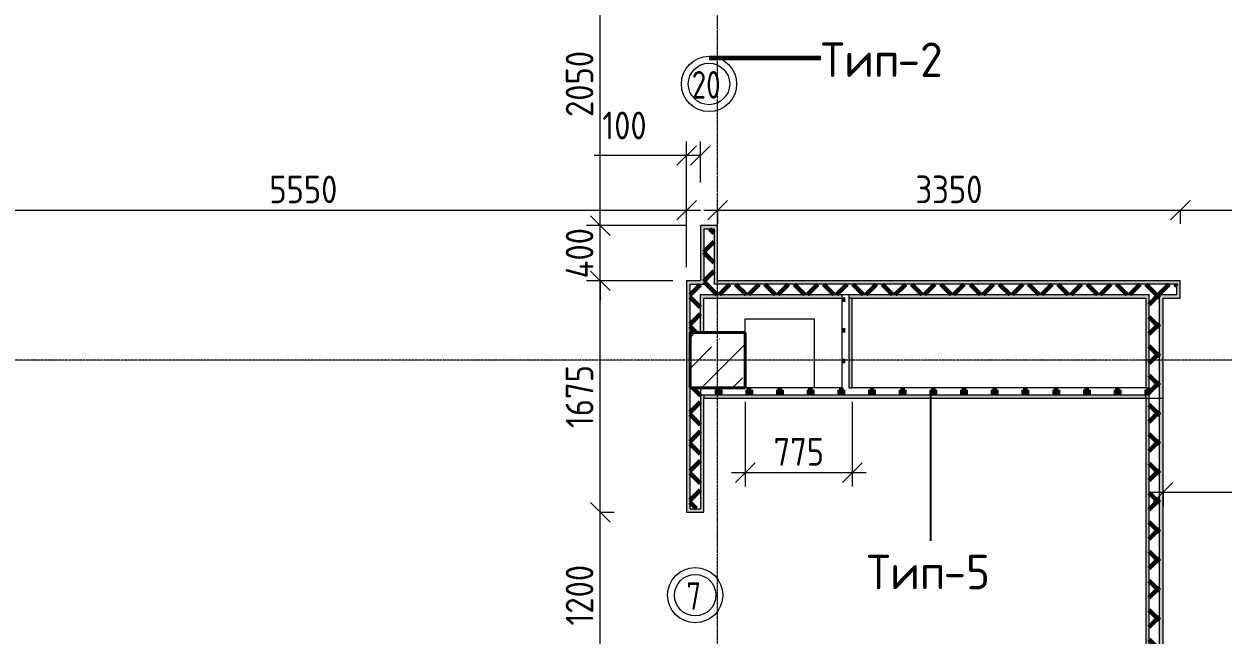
# Model space of a CAD drawing. Header units: millimetres. Extents: x -60946 to 138510, y -262288 to 24501.
# Drawn here: x 3786 to 12469, y -153581 to -149159 of the extents above; entities that cross this region are included whole.
import ezdxf

# ---------------------------------------------------------------- set-up
doc = ezdxf.new("R2010")
doc.units = ezdxf.units.MM
doc.linetypes.add('ADSK_Линия сетки', pattern=[25, 20, -2.5, 0, -2.5])
for name, color, linetype, lineweight in [('2)Тип-2', 3, 'Continuous', 60), ('2)Тип-5', 1, 'Continuous', 60), ('Марки дверей', 7, 'Continuous', 20), ('Несущие колонны', 7, 'Continuous', 18), ('Оси', 7, 'Continuous', 9), ('Перекрытие', 7, 'Continuous', 18), ('Размеры', 7, 'Continuous', 9), ('Стены внутренние', 7, 'Continuous', 18), ('Стены штриховка', 7, 'Continuous', 9)]:
    doc.layers.add(name, color=color, linetype=linetype, lineweight=lineweight)
doc.styles.add('GOST Common_3', font='', dxfattribs={"width": 0.9, "height": 200})
doc.styles.add('GOST Common_4', font='', dxfattribs={"height": 250})
doc.styles.add('GOST Common_B', font='', dxfattribs={"width": 0.8, "height": 200})
doc.styles.get('GOST Common_3').set_extended_font_data('GOST Common')
doc.styles.get('GOST Common_4').set_extended_font_data('GOST Common')
doc.styles.get('GOST Common_B').set_extended_font_data('GOST Common', bold=True)
doc.dimstyles.new('ADSK_Основной_2_0', dxfattribs={"dimscale": 304.8, "dimtxt": 201.142999, "dimasz": 0.463911, "dimexe": 0.328084, "dimexo": 0.328084, "dimgap": 0.164042, "dimtad": 1, "dimdec": 3, "dimrnd": 0.001, "dimdsep": 46, "dimtxsty": 'GOST Common_3', "dimblk1": 'OBLIQUE', "dimblk2": 'OBLIQUE', "dimsah": 1, "dimcen": 0.09, "dimdle": 0.328084, "dimazin": 2, "dimtfac": 1, "dimtdec": 4, "dimtix": 1, "dimtmove": 0, "dimatfit": 3, "dimfxl": 1, "dimtvp": 1, "dimtolj": 1, "dimtzin": 0, "dimlwd": 20, "dimlwe": 20, "dimarcsym": 2})
doc.dimstyles.new('ADSK_Основной_2_0_2', dxfattribs={"dimscale": 304.8, "dimtxt": 201.142999, "dimasz": 0.463911, "dimexe": 0.328084, "dimexo": 0.328084, "dimgap": 0.164042, "dimtad": 1, "dimdec": 3, "dimrnd": 0.001, "dimdsep": 46, "dimtxsty": 'GOST Common_3', "dimblk1": 'OBLIQUE', "dimblk2": 'OBLIQUE', "dimsah": 1, "dimcen": 0.09, "dimdle": 0.328084, "dimazin": 2, "dimtfac": 1, "dimtdec": 4, "dimtix": 1, "dimtmove": 0, "dimatfit": 3, "dimfxl": 1, "dimtvp": 1, "dimtolj": 1, "dimtzin": 0, "dimlwd": 20, "dimlwe": 20, "dimarcsym": 2})
pattern_1 = [(45, (9.36, -150597.75), (-106.066, 106.066), []), (135, (9.36, -150597.75), (-106.066, -106.066), [])]
pattern_2 = [(0, (9.36, -150597.75), (111.125, 111.125), [55.562, -166.687]), (90, (37.14, -150625.53), (-111.125, 111.125), [55.562, -166.687])]

# ---------------------------------------------------------------- blocks, each defined once
blk = doc.blocks.new('ADSK_КолоннаЖБ_Прямоугольная - 400x400 мм-1807143-Кладочный план 3-го этажа')
at = {"layer": 'Несущие колонны', "lineweight": 40}
for p, q in [((-200, 200), (200, 200)), ((-200, -200), (-200, 200)), ((200, 200), (200, -200)), ((200, -200), (-200, -200))]:
    blk.add_line(p, q, dxfattribs=at)
blk = doc.blocks.new('_Oblique')
at = {"color": 0, "linetype": 'ByBlock', "lineweight": -2}
blk.add_line((-0.5, -0.5), (0.5, 0.5), dxfattribs=at)
blk = doc.blocks.new('*D5545')
at = {"layer": 'Defpoints', "color": 0, "transparency": 16777216}
for p in [(7859.4, -152692.8), (7959.4, -152692.8), (7859.4, -153892.8)]:
    blk.add_point(p, dxfattribs=at)
at = {"layer": 'Размеры', "color": 0, "lineweight": 20, "transparency": 16777216}
for p, q in [((7959.4, -153992.8), (7959.4, -152592.8)), ((7959.4, -152692.8), (8059.4, -152692.8)), ((7959.4, -153892.8), (8059.4, -153892.8))]:
    blk.add_line(p, q, dxfattribs=at)
at = {"layer": 'Размеры', "color": 0, "lineweight": 20, "transparency": 16777216, "xscale": 141.4, "yscale": 141.4, "zscale": 141.4}
for p, rotation in [((7959.4, -152692.8), 90), ((7959.4, -153892.8), 270)]:
    blk.add_blockref('_Oblique', p, dxfattribs=dict(at, rotation=rotation))
at = {"layer": 'Размеры', "color": 0, "lineweight": 9, "transparency": 16777216, "insert": (7809.4, -153292.8), "char_height": 200, "width": 560.473, "attachment_point": 5, "rotation": 90, "style": 'GOST Common_3'}
blk.add_mtext('\\A1;1200', dxfattribs=at)
blk = doc.blocks.new('*D5546')
at = {"layer": 'Defpoints', "color": 0, "transparency": 16777216}
for p in [(7959.4, -151017.8), (8584.4, -151017.8), (7859.4, -152692.8)]:
    blk.add_point(p, dxfattribs=at)
at = {"layer": 'Размеры', "color": 0, "lineweight": 20, "transparency": 16777216}
for p, q in [((7959.4, -152792.8), (7959.4, -150917.8)), ((8484.4, -151017.8), (7859.4, -151017.8)), ((7959.4, -152692.8), (8059.4, -152692.8))]:
    blk.add_line(p, q, dxfattribs=at)
at = {"layer": 'Размеры', "color": 0, "lineweight": 20, "transparency": 16777216, "xscale": 141.4, "yscale": 141.4, "zscale": 141.4}
for p, rotation in [((7959.4, -151017.8), 90), ((7959.4, -152692.8), 270)]:
    blk.add_blockref('_Oblique', p, dxfattribs=dict(at, rotation=rotation))
at = {"layer": 'Размеры', "color": 0, "lineweight": 9, "transparency": 16777216, "insert": (7809.4, -151855.3), "char_height": 200, "width": 560.473, "attachment_point": 5, "rotation": 90, "style": 'GOST Common_3'}
blk.add_mtext('\\A1;1675', dxfattribs=at)
blk = doc.blocks.new('*D5547')
at = {"layer": 'Defpoints', "color": 0, "transparency": 16777216}
for p in [(7959.4, -150617.8), (8684.4, -150617.8), (8584.4, -151017.8)]:
    blk.add_point(p, dxfattribs=at)
at = {"layer": 'Размеры', "color": 0, "lineweight": 20, "transparency": 16777216}
for p, q in [((7959.4, -150617.8), (7959.4, -150476.4)), ((8584.4, -150617.8), (7859.4, -150617.8)), ((7959.4, -151017.8), (7959.4, -150617.8)), ((8484.4, -151017.8), (7859.4, -151017.8)), ((7959.4, -151017.8), (7959.4, -151159.2))]:
    blk.add_line(p, q, dxfattribs=at)
at = {"layer": 'Размеры', "color": 0, "lineweight": 20, "transparency": 16777216, "xscale": 141.4, "yscale": 141.4, "zscale": 141.4}
for p, rotation in [((7959.4, -150617.8), 270), ((7959.4, -151017.8), 90)]:
    blk.add_blockref('_Oblique', p, dxfattribs=dict(at, rotation=rotation))
at = {"layer": 'Размеры', "color": 0, "lineweight": 9, "transparency": 16777216, "insert": (7809.4, -150817.8), "char_height": 200, "width": 474.561, "attachment_point": 5, "rotation": 90, "style": 'GOST Common_3'}
blk.add_mtext('\\A1;400', dxfattribs=at)
blk = doc.blocks.new('*D5548')
at = {"layer": 'Defpoints', "color": 0, "transparency": 16777216}
for p in [(7959.4, -148567.8), (8684.4, -148567.8), (8684.4, -150617.8)]:
    blk.add_point(p, dxfattribs=at)
at = {"layer": 'Размеры', "color": 0, "lineweight": 20, "transparency": 16777216}
for p, q in [((7959.4, -150717.8), (7959.4, -148467.8)), ((8584.4, -148567.8), (7859.4, -148567.8)), ((8584.4, -150617.8), (7859.4, -150617.8))]:
    blk.add_line(p, q, dxfattribs=at)
at = {"layer": 'Размеры', "color": 0, "lineweight": 20, "transparency": 16777216, "xscale": 141.4, "yscale": 141.4, "zscale": 141.4}
for p, rotation in [((7959.4, -148567.8), 90), ((7959.4, -150617.8), 270)]:
    blk.add_blockref('_Oblique', p, dxfattribs=dict(at, rotation=rotation))
at = {"layer": 'Размеры', "color": 0, "lineweight": 9, "transparency": 16777216, "insert": (7809.4, -149592.8), "char_height": 200, "width": 605.475, "attachment_point": 5, "rotation": 90, "style": 'GOST Common_3'}
blk.add_mtext('\\A1;2050', dxfattribs=at)
blk = doc.blocks.new('*D5551')
at = {"layer": 'Defpoints', "color": 0, "transparency": 16777216}
for p in [(9009.4, -151792.8), (9784.4, -151792.8), (9784.4, -152406)]:
    blk.add_point(p, dxfattribs=at)
at = {"layer": 'Размеры', "color": 0, "lineweight": 20, "transparency": 16777216}
for p, q in [((9009.4, -151892.8), (9009.4, -152506)), ((9784.4, -151892.8), (9784.4, -152506)), ((8909.4, -152406), (9884.4, -152406))]:
    blk.add_line(p, q, dxfattribs=at)
at = {"layer": 'Размеры', "color": 0, "lineweight": 20, "transparency": 16777216, "xscale": 141.4, "yscale": 141.4, "zscale": 141.4, "rotation": 180}
blk.add_blockref('_Oblique', (9009.4, -152406), dxfattribs=at)
at = {"layer": 'Размеры', "color": 0, "lineweight": 20, "transparency": 16777216, "xscale": 141.4, "yscale": 141.4, "zscale": 141.4}
blk.add_blockref('_Oblique', (9784.4, -152406), dxfattribs=at)
at = {"layer": 'Размеры', "color": 0, "lineweight": 9, "transparency": 16777216, "insert": (9396.9, -152256), "char_height": 200, "width": 454.106, "attachment_point": 5, "style": 'GOST Common_3'}
blk.add_mtext('\\A1;775', dxfattribs=at)
blk = doc.blocks.new('*D5557')
at = {"layer": 'Defpoints', "color": 0, "transparency": 16777216}
for p in [(8584.4, -150505.9), (3034.4, -151017.8), (8584.4, -151017.8)]:
    blk.add_point(p, dxfattribs=at)
at = {"layer": 'Размеры', "color": 0, "lineweight": 20, "transparency": 16777216}
for p, q in [((3034.4, -150917.8), (3034.4, -150405.9)), ((8584.4, -150917.8), (8584.4, -150405.9)), ((2934.4, -150505.9), (8684.4, -150505.9))]:
    blk.add_line(p, q, dxfattribs=at)
at = {"layer": 'Размеры', "color": 0, "lineweight": 20, "transparency": 16777216, "xscale": 141.4, "yscale": 141.4, "zscale": 141.4, "rotation": 180}
blk.add_blockref('_Oblique', (3034.4, -150505.9), dxfattribs=at)
at = {"layer": 'Размеры', "color": 0, "lineweight": 20, "transparency": 16777216, "xscale": 141.4, "yscale": 141.4, "zscale": 141.4}
blk.add_blockref('_Oblique', (8584.4, -150505.9), dxfattribs=at)
at = {"layer": 'Размеры', "color": 0, "lineweight": 9, "transparency": 16777216, "insert": (5809.4, -150355.9), "char_height": 200, "width": 605.475, "attachment_point": 5, "style": 'GOST Common_3'}
blk.add_mtext('\\A1;5550', dxfattribs=at)
blk = doc.blocks.new('*D5558')
at = {"layer": 'Defpoints', "color": 0, "transparency": 16777216}
for p in [(8684.4, -150110.2), (8684.4, -150406), (8584.4, -151017.8)]:
    blk.add_point(p, dxfattribs=at)
at = {"layer": 'Размеры', "color": 0, "lineweight": 20, "transparency": 16777216}
for p, q in [((8584.4, -150917.8), (8584.4, -150010.2)), ((8684.4, -150306), (8684.4, -150010.2)), ((8584.4, -150110.2), (7914.4, -150110.2)), ((8684.4, -150110.2), (8484.4, -150110.2))]:
    blk.add_line(p, q, dxfattribs=at)
at = {"layer": 'Размеры', "color": 0, "lineweight": 20, "transparency": 16777216, "xscale": 141.4, "yscale": 141.4, "zscale": 141.4, "rotation": 180}
blk.add_blockref('_Oblique', (8584.4, -150110.2), dxfattribs=at)
at = {"layer": 'Размеры', "color": 0, "lineweight": 20, "transparency": 16777216, "xscale": 141.4, "yscale": 141.4, "zscale": 141.4}
blk.add_blockref('_Oblique', (8684.4, -150110.2), dxfattribs=at)
at = {"layer": 'Размеры', "color": 0, "lineweight": 9, "transparency": 16777216, "insert": (7974.1, -149793.5), "char_height": 200, "width": 409.104, "attachment_point": 1, "line_spacing_factor": 1.022761, "style": 'GOST Common_3'}
blk.add_mtext('\\A1;100', dxfattribs=at)
blk = doc.blocks.new('*D5559')
at = {"layer": 'Defpoints', "color": 0, "transparency": 16777216}
for p in [(8809.4, -150406), (12159.4, -150406), (12159.4, -150505.9)]:
    blk.add_point(p, dxfattribs=at)
at = {"layer": 'Размеры', "color": 0, "lineweight": 20, "transparency": 16777216}
for p, q in [((8709.4, -150505.9), (12259.4, -150505.9)), ((8809.4, -150506), (8809.4, -150605.9)), ((12159.4, -150506), (12159.4, -150605.9))]:
    blk.add_line(p, q, dxfattribs=at)
at = {"layer": 'Размеры', "color": 0, "lineweight": 20, "transparency": 16777216, "xscale": 141.4, "yscale": 141.4, "zscale": 141.4, "rotation": 180}
blk.add_blockref('_Oblique', (8809.4, -150505.9), dxfattribs=at)
at = {"layer": 'Размеры', "color": 0, "lineweight": 20, "transparency": 16777216, "xscale": 141.4, "yscale": 141.4, "zscale": 141.4}
blk.add_blockref('_Oblique', (12159.4, -150505.9), dxfattribs=at)
at = {"layer": 'Размеры', "color": 0, "lineweight": 9, "transparency": 16777216, "insert": (10484.4, -150355.9), "char_height": 200, "width": 605.475, "attachment_point": 5, "style": 'GOST Common_3'}
blk.add_mtext('\\A1;3350', dxfattribs=at)
blk = doc.blocks.new('*D5560')
at = {"layer": 'Defpoints', "color": 0, "transparency": 16777216}
for p in [(12159.4, -150406), (13359.4, -150406), (13359.4, -150505.9)]:
    blk.add_point(p, dxfattribs=at)
at = {"layer": 'Размеры', "color": 0, "lineweight": 20, "transparency": 16777216}
for p, q in [((12059.4, -150505.9), (13459.4, -150505.9)), ((12159.4, -150506), (12159.4, -150605.9)), ((13359.4, -150506), (13359.4, -150605.9))]:
    blk.add_line(p, q, dxfattribs=at)
at = {"layer": 'Размеры', "color": 0, "lineweight": 20, "transparency": 16777216, "xscale": 141.4, "yscale": 141.4, "zscale": 141.4, "rotation": 180}
blk.add_blockref('_Oblique', (12159.4, -150505.9), dxfattribs=at)
at = {"layer": 'Размеры', "color": 0, "lineweight": 20, "transparency": 16777216, "xscale": 141.4, "yscale": 141.4, "zscale": 141.4}
blk.add_blockref('_Oblique', (13359.4, -150505.9), dxfattribs=at)
at = {"layer": 'Размеры', "color": 0, "lineweight": 9, "transparency": 16777216, "insert": (12759.4, -150355.9), "char_height": 200, "width": 560.473, "attachment_point": 5, "style": 'GOST Common_3'}
blk.add_mtext('\\A1;1200', dxfattribs=at)
blk = doc.blocks.new('*D5645')
at = {"layer": 'Defpoints', "color": 0, "transparency": 16777216}
for p in [(13509.4, -151867.8), (12034.4, -152448.3), (13509.4, -152548.3)]:
    blk.add_point(p, dxfattribs=at)
at = {"layer": 'Размеры', "color": 0, "lineweight": 20, "transparency": 16777216}
for p, q in [((13509.4, -151967.8), (13509.4, -152648.3)), ((11934.4, -152548.3), (13609.4, -152548.3)), ((12034.4, -152548.3), (12034.4, -152648.3))]:
    blk.add_line(p, q, dxfattribs=at)
at = {"layer": 'Размеры', "color": 0, "lineweight": 20, "transparency": 16777216, "xscale": 141.4, "yscale": 141.4, "zscale": 141.4, "rotation": 180}
blk.add_blockref('_Oblique', (12034.4, -152548.3), dxfattribs=at)
at = {"layer": 'Размеры', "color": 0, "lineweight": 20, "transparency": 16777216, "xscale": 141.4, "yscale": 141.4, "zscale": 141.4}
blk.add_blockref('_Oblique', (13509.4, -152548.3), dxfattribs=at)
at = {"layer": 'Размеры', "color": 0, "lineweight": 9, "transparency": 16777216, "insert": (12771.9, -152398.3), "char_height": 200, "width": 580.928, "attachment_point": 5, "style": 'GOST Common_3'}
blk.add_mtext('\\A1;1475', dxfattribs=at)
blk = doc.blocks.new('М_двери1 - Марка экземпляра 2-3719212-Кладочный план 3-го этажа')
at = {"layer": 'Марки дверей'}
for radius in [2, 1.5]:
    blk.add_circle((0, 0), radius, dxfattribs=at)

msp = doc.modelspace()

# ---------------------------------------------------------------- hatches: boundary and pattern name
at = {"layer": '2)Тип-2'}
h = msp.add_hatch(color=256, dxfattribs=at)
h.paths.add_polyline_path([(8809.3615, -151017.7816), (8809.3615, -150642.7816), (8784.3615, -150642.7816), (8784.3615, -151017.7816)])
h.paths.add_polyline_path([(8809.3615, -148542.7816), (8809.3615, -147667.7816), (8784.3615, -147667.7816), (8784.3615, -148542.7816)])
h = msp.add_hatch(color=256, dxfattribs=at)
h.paths.add_polyline_path([(8709.3615, -151017.7816), (8709.3615, -150642.7816), (8809.3615, -150642.7816), (8809.3615, -150617.7816), (8684.3615, -150617.7816), (8684.3615, -151017.7816)])
h.paths.add_polyline_path([(8684.3615, -148567.7816), (8809.3615, -148567.7816), (8809.3615, -148542.7816), (8709.3615, -148542.7816), (8709.3615, -147767.7816), (8684.3615, -147767.7816)])
h = msp.add_hatch(dxfattribs=at)
h.set_pattern_fill('FP_4', color=256, style=0, pattern_type=2)
h.set_pattern_definition(pattern_1)
h.paths.add_polyline_path([(8709.3615, -151042.7816), (8784.3615, -151042.7816), (8784.3615, -150642.7816), (8709.3615, -150642.7816), (8709.3615, -151017.7816)])
h.paths.add_polyline_path([(8709.3615, -148542.7816), (8784.3615, -148542.7816), (8784.3615, -147742.7816), (8709.3615, -147742.7816), (8709.3615, -147767.7816)])
h = msp.add_hatch(color=256, dxfattribs=at)
h.paths.add_polyline_path([(8609.3615, -157542.7816), (8609.3615, -153917.7816), (8584.3615, -153917.7816), (8584.3615, -157542.7816)])
h.paths.add_polyline_path([(8584.3615, -152667.7816), (8609.3615, -152667.7816), (8609.3615, -151017.7816), (8584.3615, -151017.7816), (8584.3615, -151775.6879)])
h = msp.add_hatch(color=256, dxfattribs=at)
h.paths.add_polyline_path([(8609.3615, -151042.7816), (8709.3615, -151042.7816), (8709.3615, -151017.7816), (8609.3615, -151017.7816)])
h.paths.add_polyline_path([(22134.3615, -151042.7816), (22134.3615, -151017.7816), (17984.3615, -151017.7816), (17984.3615, -151042.7816), (22109.3615, -151042.7816)])
h.paths.add_polyline_path([(8784.3615, -151042.7816), (12134.3615, -151042.7816), (12134.3615, -151017.7816), (8784.3615, -151017.7816)])
h.paths.add_polyline_path([(16734.3615, -151042.7816), (16734.3615, -151017.7816), (13384.3615, -151017.7816), (13384.3615, -151042.7816), (16430.3757, -151042.7816)])
h = msp.add_hatch(dxfattribs=at)
h.set_pattern_fill('FP_4', color=256, style=0, pattern_type=2)
h.set_pattern_definition(pattern_1)
h.paths.add_polyline_path([(8684.3615, -157542.7816), (8684.3615, -153917.7816), (8609.3615, -153917.7816), (8609.3615, -157542.7816)])
h.paths.add_polyline_path([(8684.3615, -152667.7816), (8684.3615, -151792.7816), (8609.3615, -151792.7816), (8609.3615, -152667.7816)])
h.paths.add_polyline_path([(8609.3615, -151392.7816), (8684.3615, -151392.7816), (8684.3615, -151042.7816), (8609.3615, -151042.7816)])
h = msp.add_hatch(dxfattribs=at)
h.set_pattern_fill('FP_4', color=256, style=0, pattern_type=2)
h.set_pattern_definition(pattern_1)
h.paths.add_polyline_path([(13534.3615, -151117.7816), (16734.3615, -151117.7816), (16734.3615, -151042.7816), (13384.3615, -151042.7816), (13384.3615, -151117.7816)])
h.paths.add_polyline_path([(12009.3615, -151117.7816), (12134.3615, -151117.7816), (12134.3615, -151042.7816), (8684.3615, -151042.7816), (8684.3615, -151117.7816), (11934.3615, -151117.7816)])
h.paths.add_polyline_path([(19164.3615, -151117.7816), (22109.3615, -151117.7816), (22109.3615, -151042.7816), (17984.3615, -151042.7816), (17984.3615, -151117.7816), (18159.3615, -151117.7816)])
h = msp.add_hatch(color=256, dxfattribs=at)
h.paths.add_polyline_path([(8709.3615, -151142.7816), (9709.3615, -151142.7816), (9709.3615, -151117.7816), (8709.3615, -151117.7816)])
h.paths.add_polyline_path([(9784.3615, -151142.7816), (11934.3615, -151142.7816), (11934.3615, -151117.7816), (9759.3615, -151117.7816), (9759.3615, -151142.7816)])
h.paths.add_polyline_path([(18109.3615, -151142.7816), (18109.3615, -151117.7816), (17984.3615, -151117.7816), (17984.3615, -151017.7816), (17959.3615, -151017.7816), (17959.3615, -151142.7816), (18084.3615, -151142.7816)])
h.paths.add_polyline_path([(19239.3615, -151142.7816), (22034.3615, -151142.7816), (22034.3615, -151117.7816), (19214.3615, -151117.7816), (19214.3615, -151142.7816)])
h.paths.add_polyline_path([(12009.3615, -151142.7816), (12159.3615, -151142.7816), (12159.3615, -151017.7816), (12134.3615, -151017.7816), (12134.3615, -151117.7816), (12009.3615, -151117.7816)])
h.paths.add_polyline_path([(19164.3615, -151142.7816), (19164.3615, -151117.7816), (18159.3615, -151117.7816), (18159.3615, -151142.7816)])
h.paths.add_polyline_path([(13584.3615, -151142.7816), (16559.3615, -151142.7816), (16559.3615, -151117.7816), (13584.3615, -151117.7816)])
h.paths.add_polyline_path([(16634.3615, -151142.7816), (16759.3615, -151142.7816), (16759.3615, -151017.7816), (16734.3615, -151017.7816), (16734.3615, -151117.7816), (16609.3615, -151117.7816), (16609.3615, -151142.7816)])
h.paths.add_polyline_path([(13359.3615, -151142.7816), (13534.3615, -151142.7816), (13534.3615, -151117.7816), (13384.3615, -151117.7816), (13384.3615, -151017.7816), (13359.3615, -151017.7816)])
h = msp.add_hatch(color=256, dxfattribs=at)
h.paths.add_polyline_path([(8709.3615, -157542.7816), (8709.3615, -153892.7816), (8584.3615, -153892.7816), (8584.3615, -153917.7816), (8684.3615, -153917.7816), (8684.3615, -157542.7816)])
h.paths.add_polyline_path([(8584.3615, -152692.7816), (8709.3615, -152692.7816), (8709.3615, -151842.7816), (8684.3615, -151842.7816), (8684.3615, -152667.7816), (8584.3615, -152667.7816)])
h.paths.add_polyline_path([(8684.3615, -151392.7816), (8709.3615, -151392.7816), (8709.3615, -151117.7816), (8684.3615, -151117.7816)])
h = msp.add_hatch(color=256, dxfattribs=at)
h.paths.add_polyline_path([(11934.3615, -157542.7816), (11934.3615, -151842.7816), (11909.3615, -151842.7816), (11909.3615, -157542.7816)])
h.paths.add_polyline_path([(11934.3615, -151792.7816), (11934.3615, -151142.7816), (11909.3615, -151142.7816), (11909.3615, -151792.7816)])
h = msp.add_hatch(dxfattribs=at)
h.set_pattern_fill('FP_4', color=256, style=0, pattern_type=2)
h.set_pattern_definition(pattern_1)
h.paths.add_polyline_path([(11934.3615, -157542.7816), (12009.3615, -157542.7816), (12009.3615, -151117.7816), (11934.3615, -151117.7816), (11934.3615, -157223.7703)])
for points in [[(12009.3615, -157542.7816), (12034.3615, -157542.7816), (12034.3615, -151142.7816), (12009.3615, -151142.7816), (12009.3615, -157223.7703)], [(11909.3615, -157542.7816), (11934.3615, -157542.7816), (11934.3615, -151867.7816), (11909.3615, -151867.7816), (11909.3615, -157223.7703)], [(12009.3615, -157542.7816), (12034.3615, -157542.7816), (12034.3615, -151867.7816), (12009.3615, -151867.7816), (12009.3615, -157223.7703)]]:
    msp.add_hatch(color=256, dxfattribs=at).paths.add_polyline_path(points)
h = msp.add_hatch(dxfattribs=at)
h.set_pattern_fill('FP_4', color=256, style=0, pattern_type=2)
h.set_pattern_definition(pattern_1)
h.paths.add_polyline_path([(11934.3615, -157542.7816), (12009.3615, -157542.7816), (12009.3615, -151867.7816), (11934.3615, -151867.7816), (11934.3615, -157223.7703)])
at = {"layer": '2)Тип-5', "true_color": 0xd50000}
h = msp.add_hatch(dxfattribs=at)
h.set_pattern_fill('FP_7', color=12, style=0, pattern_type=2)
h.set_pattern_definition(pattern_2)
h.paths.add_polyline_path([(9759.3615, -151792.7816), (9759.3615, -151117.7816), (9709.3615, -151117.7816), (9709.3615, -151792.7816)])
for points in [[(9784.3615, -151792.7816), (9784.3615, -151142.7816), (9759.3615, -151142.7816), (9759.3615, -151792.7816)], [(8709.3615, -151867.7816), (11909.3615, -151867.7816), (11909.3615, -151842.7816), (8709.3615, -151842.7816)]]:
    msp.add_hatch(color=12, dxfattribs=at).paths.add_polyline_path(points)
h = msp.add_hatch(dxfattribs=at)
h.set_pattern_fill('FP_7', color=12, style=0, pattern_type=2)
h.set_pattern_definition(pattern_2)
h.paths.add_polyline_path([(11909.3615, -151842.7816), (11934.3615, -151842.7816), (11934.3615, -151792.7816), (8684.3615, -151792.7816), (8684.3615, -151842.7816), (10170.5672, -151842.7816)])
at = {"layer": 'Несущие колонны', "lineweight": 9}
h = msp.add_hatch(dxfattribs=at)
h.set_pattern_fill('FP_1', color=256, style=0, pattern_type=2)
h.set_pattern_definition([(45, (9.36, -150597.75), (-224.506, 224.506), []), (45, (233.87, -150597.75), (-224.506, 224.506), [396.875, -79.375, 3.353, -76.022])])
h.paths.add_polyline_path([(8609.3615, -151792.7816), (9009.3615, -151792.7816), (9009.3615, -151392.7816), (8609.3615, -151392.7816), (8609.3615, -151775.6879)])

# ---------------------------------------------------------------- linework, layer by layer
at = {"layer": '2)Тип-2'}
msp.add_line((8746.8615, -149403.4971), (9557.5189, -149403.4971), dxfattribs=at)
at = {"layer": '2)Тип-5', "lineweight": 25}
msp.add_line((10350.0913, -151830.2816), (10350.0913, -152899.4971), dxfattribs=at)
at = {"layer": 'Несущие колонны', "lineweight": 9}
for p, q in [((8684.3615, -151392.7816), (8609.3615, -151392.7816)), ((8609.3615, -151392.7816), (8609.3615, -151792.7816)), ((8709.3615, -151392.7816), (8684.3615, -151392.7816)), ((9009.3615, -151392.7816), (8709.3615, -151392.7816)), ((9009.3615, -151792.7816), (9009.3615, -151392.7816)), ((8609.3615, -151792.7816), (8684.3615, -151792.7816)), ((8684.3615, -151792.7816), (8709.3615, -151792.7816)), ((8709.3615, -151792.7816), (9009.3615, -151792.7816))]:
    msp.add_line(p, q, dxfattribs=at)
at = {"layer": 'Оси', "linetype": 'ADSK_Линия сетки', "lineweight": 5}
for p, q in [((8809.3615, -161571.6329), (8809.3615, -140570.3055)), ((62587.9153, -151592.7816), (-25230.7352, -151592.7816))]:
    msp.add_line(p, q, dxfattribs=at)
at = {"layer": 'Перекрытие'}
for p, q in [((9009.3615, -151392.7816), (9009.3615, -151292.7816)), ((9009.3615, -151292.7816), (9509.3615, -151292.7816)), ((9509.3615, -151292.7816), (9509.3615, -151792.7816))]:
    msp.add_line(p, q, dxfattribs=at)
at = {"layer": 'Стены внутренние', "lineweight": 5}
for p, q in [((8684.3615, -150617.7816), (8684.3615, -151017.7816)), ((8809.3615, -150617.7816), (8684.3615, -150617.7816)), ((8809.3615, -151017.7816), (8809.3615, -150617.7816)), ((8584.3615, -151017.7816), (8584.3615, -152692.7816)), ((8684.3615, -151017.7816), (8584.3615, -151017.7816)), ((12159.3615, -151017.7816), (8809.3615, -151017.7816)), ((12159.3615, -151142.7816), (12159.3615, -151017.7816)), ((8709.3615, -151392.7816), (8709.3615, -151142.7816)), ((8709.3615, -151142.7816), (9709.3615, -151142.7816)), ((9709.3615, -151142.7816), (9709.3615, -151792.7816)), ((9784.3615, -151142.7816), (11909.3615, -151142.7816)), ((9784.3615, -151792.7816), (9784.3615, -151142.7816)), ((11909.3615, -151142.7816), (11909.3615, -151792.7816)), ((12034.3615, -157542.7816), (12034.3615, -151142.7816)), ((12034.3615, -151142.7816), (12159.3615, -151142.7816)), ((8609.3615, -151392.7816), (8709.3615, -151392.7816)), ((8609.3615, -151792.7816), (8609.3615, -151392.7816)), ((8684.3615, -151792.7816), (8609.3615, -151792.7816)), ((9709.3615, -151792.7816), (8709.3615, -151792.7816)), ((11909.3615, -151792.7816), (9784.3615, -151792.7816)), ((8709.3615, -152692.7816), (8709.3615, -151867.7816)), ((8709.3615, -151867.7816), (12034.3615, -151867.7816)), ((11909.3615, -151867.7816), (11909.3615, -157542.7816)), ((8584.3615, -152692.7816), (8709.3615, -152692.7816))]:
    msp.add_line(p, q, dxfattribs=at)
at = {"layer": 'Стены штриховка', "lineweight": 9}
for p, q in [((8709.3615, -150642.7816), (8709.3615, -151042.7816)), ((8784.3615, -150642.7816), (8709.3615, -150642.7816)), ((8784.3615, -150642.7816), (8784.3615, -151042.7816)), ((8609.3615, -151392.7816), (8609.3615, -151042.7816)), ((8609.3615, -151042.7816), (8709.3615, -151042.7816)), ((12134.3615, -151042.7816), (8784.3615, -151042.7816)), ((12134.3615, -151117.7816), (12134.3615, -151042.7816)), ((8684.3615, -151392.7816), (8684.3615, -151117.7816)), ((8684.3615, -151117.7816), (11934.3615, -151117.7816)), ((9709.3615, -151117.7816), (9709.3615, -151142.7816)), ((9759.3615, -151117.7816), (9759.3615, -151792.7816)), ((9784.3615, -151142.7816), (9759.3615, -151142.7816)), ((11934.3615, -157542.7816), (11934.3615, -151117.7816)), ((12009.3615, -157542.7816), (12009.3615, -151117.7816)), ((12009.3615, -151117.7816), (12134.3615, -151117.7816)), ((8609.3615, -152667.7816), (8609.3615, -151792.7816)), ((8684.3615, -151792.7816), (8684.3615, -152667.7816)), ((8684.3615, -151842.7816), (11934.3615, -151842.7816)), ((8709.3615, -151842.7816), (8709.3615, -151867.7816)), ((9759.3615, -151792.7816), (9784.3615, -151792.7816)), ((11909.3615, -151792.7816), (11934.3615, -151792.7816)), ((11909.3615, -151867.7816), (11909.3615, -151842.7816)), ((8609.3615, -152667.7816), (8684.3615, -152667.7816))]:
    msp.add_line(p, q, dxfattribs=at)

# ---------------------------------------------------------------- block references
at = {"layer": 'Марки дверей', "lineweight": 5, "xscale": 99.99999999999993, "yscale": 99.99999999999993, "zscale": 99.99999999999993}
for p in [(8746.8615, -149592.7816), (8646.8615, -153292.7816)]:
    msp.add_blockref('М_двери1 - Марка экземпляра 2-3719212-Кладочный план 3-го этажа', p, dxfattribs=at)
at = {"layer": 'Несущие колонны', "lineweight": 40, "rotation": 89.9999999999999}
msp.add_blockref('ADSK_КолоннаЖБ_Прямоугольная - 400x400 мм-1807143-Кладочный план 3-го этажа', (8809.3615, -151592.7816), dxfattribs=at)

# ---------------------------------------------------------------- texts
at = {"layer": '2)Тип-2', "color": 116, "lineweight": 9, "true_color": 0x008040, "char_height": 250, "attachment_point": 1, "style": 'GOST Common_4'}
for s, insert, width in [('Тип', (9557.5189, -149292.57), 673.4175), ('-2', (10113.1439, -149292.57), 432.91125)]:
    msp.add_mtext(s, dxfattribs=dict(at, insert=insert, width=width))
at = {"layer": '2)Тип-5', "color": 116, "lineweight": 9, "true_color": 0x008040, "char_height": 250, "attachment_point": 1, "style": 'GOST Common_4'}
for s, insert, width in [('Тип', (9890.0913, -153000.07), 673.4175), ('-5', (10445.7163, -153000.07), 432.91125)]:
    msp.add_mtext(s, dxfattribs=dict(at, insert=insert, width=width))
at = {"layer": 'Марки дверей', "lineweight": 5, "char_height": 200, "attachment_point": 1, "style": 'GOST Common_B'}
for s, insert, width in [('20', (8622.0041, -149499.1227), 295.021), ('\\fGOST Common|b1|i0|c204|p34|;\\W.8;7', (8582.8041, -153199.1227), 147.5105)]:
    msp.add_mtext(s, dxfattribs=dict(at, insert=insert, width=width))

# ---------------------------------------------------------------- dimensions: what is measured, and where the dimension line sits
at = {"layer": 'Размеры', "lineweight": 9}
for base, p1, p2, override, picture, middle in [((7959.3953, -148567.7816), (8684.3615, -150617.7816), (8684.3615, -148567.7816), {"dimpost": '<>', "dimfxl": 2050}, '*D5548', (7809.3953, -149592.7816)), ((7959.3953, -150617.7816), (8584.3615, -151017.7816), (8684.3615, -150617.7816), {"dimpost": '<>', "dimfxl": 412.310563}, '*D5547', (7809.3953, -150817.7816)), ((7959.3953, -151017.7816), (7859.4104, -152692.7816), (8584.3615, -151017.7816), {"dimpost": '<>', "dimfxl": 1825.151802}, '*D5546', (7809.3953, -151855.2816)), ((7959.3953, -152692.7816), (7859.4104, -153892.7816), (7859.4104, -152692.7816), {"dimpost": '<>', "dimfxl": 1200}, '*D5545', (7809.3953, -153292.7816))]:
    dim = msp.add_linear_dim(base=base, p1=p1, p2=p2, angle=90, dimstyle='ADSK_Основной_2_0_2', override=override, dxfattribs=at)
    dim.commit()
    dim.dimension.update_dxf_attribs({"geometry": picture, "text_midpoint": middle})
dim = msp.add_linear_dim(base=(8684.3615, -150110.1927), p1=(8584.3615, -151017.7816), p2=(8684.3615, -150405.9522), dimstyle='ADSK_Основной_2_0', override={"dimpost": '<>', "dimfxl": 619.947821}, dxfattribs=at)
dim.commit()
dim.dimension.update_dxf_attribs({"geometry": '*D5558', "text_midpoint": (8178.6758, -150110.1927), "dimtype": 160})
for base, p1, p2, override, picture, middle in [((8584.3615, -150505.9371), (3034.3615, -151017.7816), (8584.3615, -151017.7816), {"dimpost": '<>', "dimfxl": 5550}, '*D5557', (5809.3615, -150355.9371)), ((12159.3615, -150505.9371), (8809.3615, -150405.9522), (12159.3615, -150405.9522), {"dimpost": '<>', "dimfxl": 3350}, '*D5559', (10484.3615, -150355.9371)), ((13359.3615, -150505.9371), (12159.3615, -150405.9522), (13359.3615, -150405.9522), {"dimpost": '<>', "dimfxl": 1200}, '*D5560', (12759.3615, -150355.9371)), ((9784.3615, -152406.0161), (9009.3615, -151792.7816), (9784.3615, -151792.7816), {"dimpost": '<>', "dimfxl": 775}, '*D5551', (9396.8615, -152256.0161)), ((13509.3615, -152548.2709), (12034.3615, -152448.286), (13509.3615, -151867.7816), {"dimpost": '<>', "dimfxl": 1585.121565}, '*D5645', (12771.8615, -152398.2709))]:
    dim = msp.add_linear_dim(base=base, p1=p1, p2=p2, dimstyle='ADSK_Основной_2_0_2', override=override, dxfattribs=at)
    dim.commit()
    dim.dimension.update_dxf_attribs({"geometry": picture, "text_midpoint": middle})

doc.saveas('drawing.dxf')
